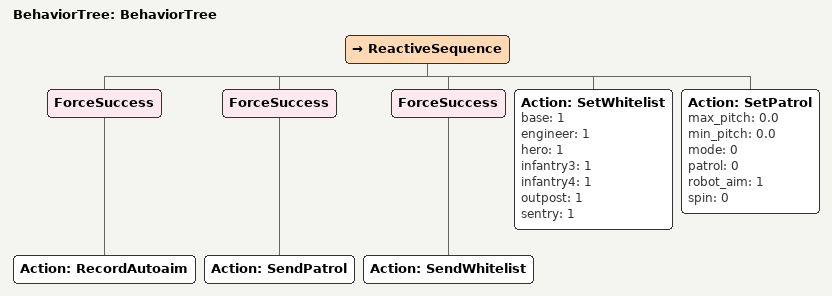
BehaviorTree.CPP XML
<?xml version="1.0"?>
<root main_tree_to_execute="BehaviorTree">
    <BehaviorTree ID="BehaviorTree">
        <ReactiveSequence>
            <ForceSuccess>
                <Action ID="RecordAutoaim"/>
            </ForceSuccess>
            <ForceSuccess>
                <Action ID="SendPatrol"/>
            </ForceSuccess>
            <ForceSuccess>
                <Action ID="SendWhitelist"/>
            </ForceSuccess>
            <Action ID="SetWhitelist" base="1" engineer="1" hero="1" infantry3="1" infantry4="1" outpost="1" sentry="1"/>
            <Action ID="SetPatrol" max_pitch="0.0" min_pitch="0.0" mode="0" patrol="0" robot_aim="1" spin="0"/>
        </ReactiveSequence>
    </BehaviorTree>
</root>
